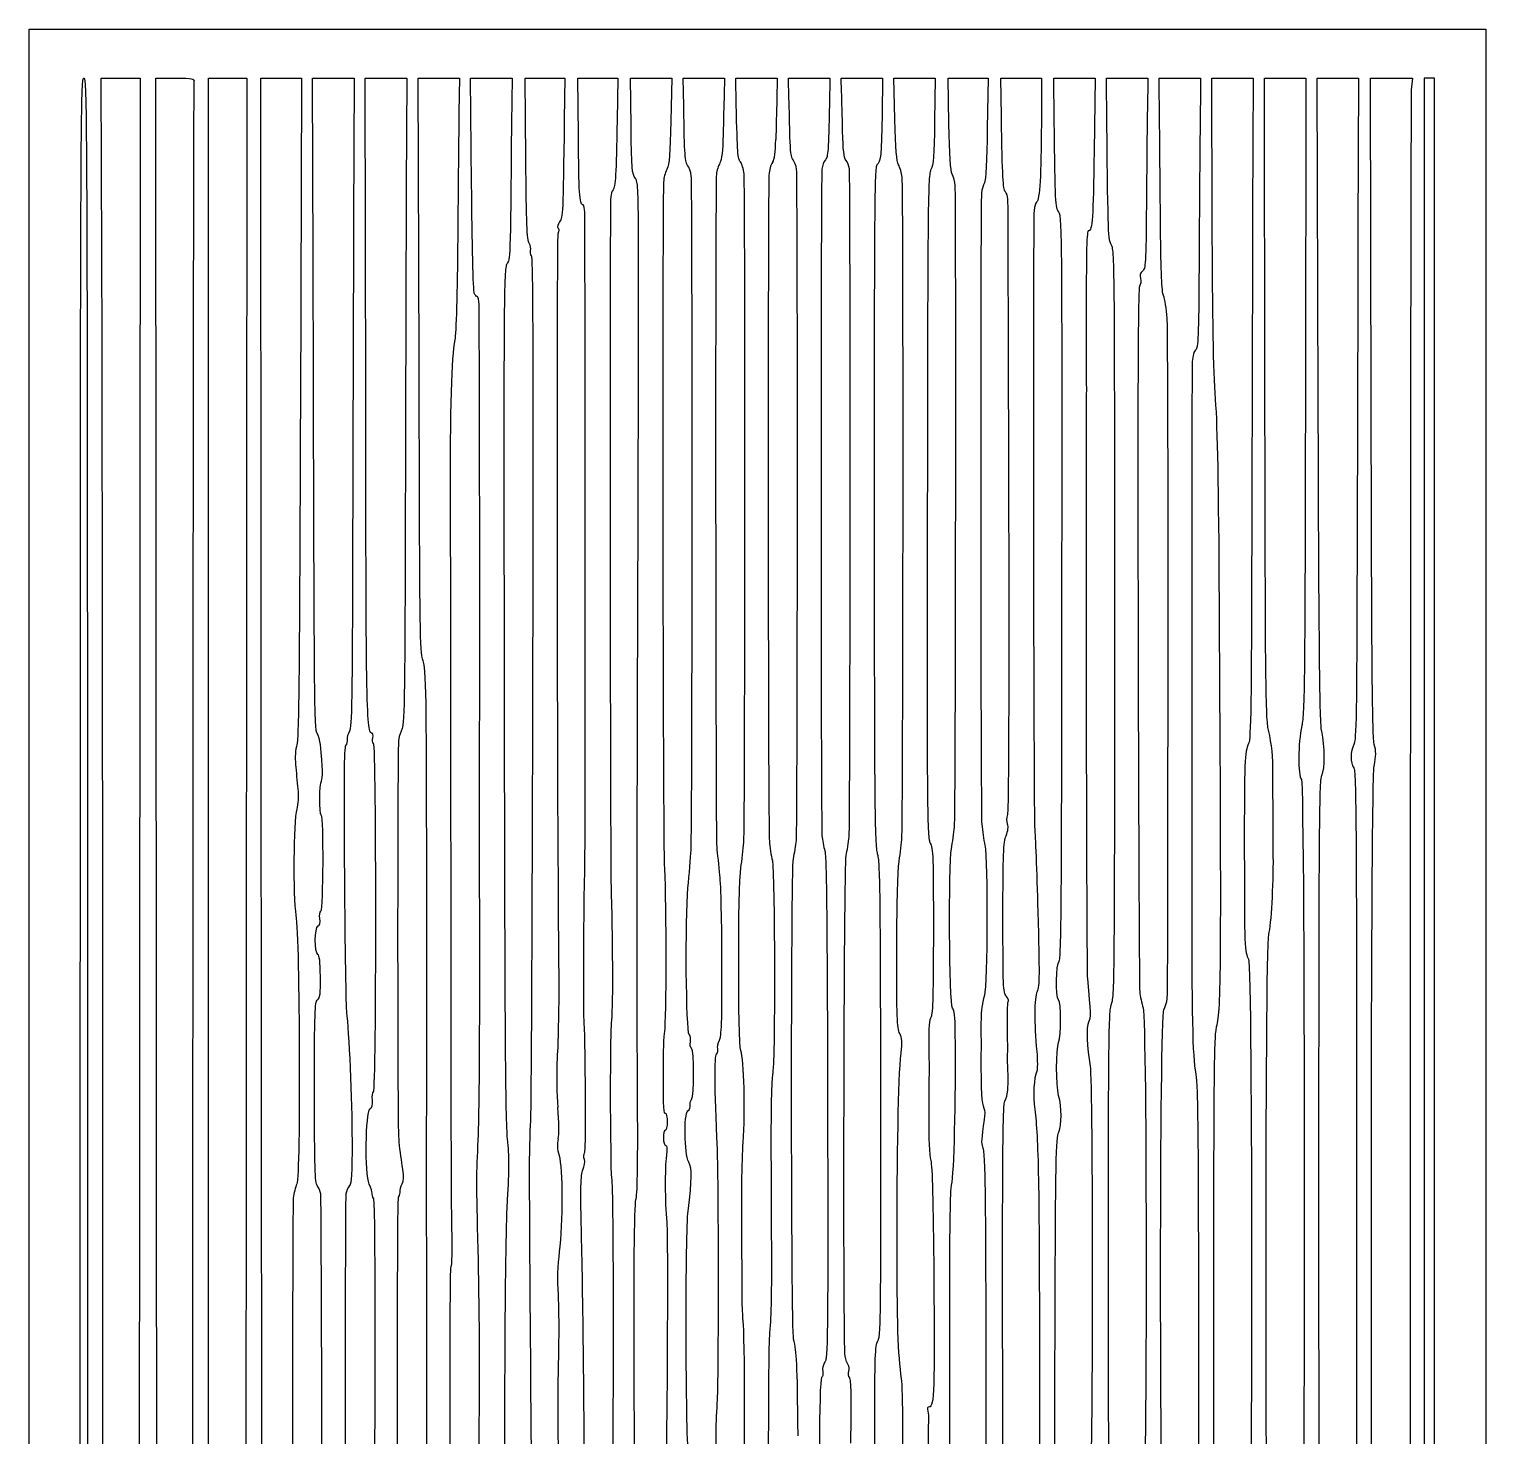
# Model space of a CAD drawing. Header units: millimetres. Extents: x -300 to -95, y 379 to 1124.
# Drawn here: x -299.9 to -95, y 552.2 to 750 of the extents above; entities that cross this region are included whole.
import ezdxf

# ---------------------------------------------------------------- set-up
doc = ezdxf.new("R2010")
doc.units = ezdxf.units.MM
doc.layers.get('0').update_dxf_attribs({"linetype": 'CONTINUOUS'})

msp = doc.modelspace()

# ---------------------------------------------------------------- linework, layer by layer
for p, q in [((-289.7, 705.94), (-289.82, 743.05)), ((-289.82, 743.05), (-284.31, 743.05)), ((-284.31, 743.05), (-284.42, 604.47)), ((-282.04, 603.81), (-282.14, 743.05)), ((-282.14, 743.05), (-279.4, 743.05)), ((-274.72, 603.9), (-274.72, 743.05)), ((-274.72, 743.05), (-272.02, 743.05)), ((-272.02, 743.05), (-269.33, 743.05)), ((-269.33, 743.05), (-269.42, 609.23)), ((-267.25, 589.52), (-267.34, 743.05)), ((-267.34, 743.05), (-261.66, 743.05)), ((-261.66, 743.05), (-261.8, 696.81)), ((-260, 717.71), (-260.07, 743.05)), ((-260.07, 743.05), (-257.16, 743.05)), ((-257.16, 743.05), (-254.25, 743.05)), ((-254.25, 743.05), (-254.32, 723.27)), ((-252.61, 698), (-252.66, 743.05)), ((-252.66, 743.05), (-246.84, 743.05)), ((-246.84, 743.05), (-246.91, 727.77)), ((-245.19, 730.54), (-245.25, 743.05)), ((-245.25, 743.05), (-239.43, 743.05)), ((-239.43, 743.05), (-239.5, 738.22)), ((-237.71, 728.16), (-237.85, 743.05)), ((-237.85, 743.05), (-234.94, 743.05)), ((-234.94, 743.05), (-232.02, 743.05)), ((-232.02, 743.05), (-232.09, 736.7)), ((-230.08, 731.74), (-230.17, 743.05)), ((-230.17, 743.05), (-227.39, 743.05)), ((-227.39, 743.05), (-224.61, 743.05)), ((-224.61, 743.05), (-224.68, 737.29)), ((-222.69, 735.04), (-222.76, 743.05)), ((-222.76, 743.05), (-219.95, 743.05)), ((-219.95, 743.05), (-217.14, 743.05)), ((-217.14, 743.05), (-217.25, 737.16)), ((-215.28, 736.37), (-215.36, 743.05)), ((-215.36, 743.05), (-209.54, 743.05)), ((-209.54, 743.05), (-209.68, 737.03)), ((-207.88, 739.14), (-207.96, 743.05)), ((-207.96, 743.05), (-205.04, 743.05)), ((-205.04, 743.05), (-202.13, 743.05)), ((-202.13, 743.05), (-202.19, 740.73)), ((-200.48, 739.41), (-200.55, 743.05)), ((-200.55, 743.05), (-194.71, 743.05)), ((-194.71, 743.05), (-194.78, 740.07)), ((-193.07, 740.27), (-193.14, 743.05)), ((-193.14, 743.05), (-187.3, 743.05)), ((-187.3, 743.05), (-187.37, 739.41)), ((-185.67, 741.13), (-185.73, 743.05)), ((-185.73, 743.05), (-179.9, 743.05)), ((-179.9, 743.05), (-179.97, 737.95)), ((-178.17, 737.29), (-178.31, 743.05)), ((-178.31, 743.05), (-172.49, 743.05)), ((-172.49, 743.05), (-172.58, 737.03)), ((-170.57, 736.63), (-170.7, 743.05)), ((-170.7, 743.05), (-165.06, 743.05)), ((-165.06, 743.05), (-165.17, 735.97)), ((-163.18, 737.69), (-163.27, 743.05)), ((-163.27, 743.05), (-157.54, 743.05)), ((-157.54, 743.05), (-157.57, 736.63)), ((-155.76, 737.16), (-155.83, 743.05)), ((-155.83, 743.05), (-150, 743.05)), ((-150, 743.05), (-150.15, 732.79)), ((-148.35, 736.76), (-148.42, 743.05)), ((-148.42, 743.05), (-145.51, 743.05)), ((-145.51, 743.05), (-142.6, 743.05)), ((-142.6, 743.05), (-142.66, 738.61)), ((-140.94, 736.89), (-141.01, 743.05)), ((-141.01, 743.05), (-135.19, 743.05)), ((-135.19, 743.05), (-135.25, 735.44)), ((-133.54, 723.4), (-133.6, 743.05)), ((-133.6, 743.05), (-130.69, 743.05)), ((-130.69, 743.05), (-127.78, 743.05)), ((-127.78, 743.05), (-127.85, 724.33)), ((-126.12, 698.17), (-126.19, 743.05)), ((-126.19, 743.05), (-120.37, 743.05)), ((-120.37, 743.05), (-120.43, 698.53)), ((-118.63, 697.87), (-118.78, 743.05)), ((-118.78, 743.05), (-112.96, 743.05)), ((-112.96, 743.05), (-113.03, 721.55)), ((-111.17, 696.81), (-111.25, 743.05)), ((-111.25, 743.05), (-105.35, 743.05)), ((-105.35, 743.05), (-105.52, 741.79))]:
    msp.add_line(p, q)
for points in [[(-95.04, 378.95), (-299.95, 378.95), (-299.95, 749.95), (-95.04, 749.95)], [(-103.7, 385.86), (-102.25, 385.86), (-102.25, 743.05), (-103.7, 743.05)]]:
    msp.add_lwpolyline(points, close=True)
for centre, major_axis, ratio, start_param, end_param in [((-198.58, 759.8), (-3.11, 28.57), 0.068502, 3.207884, 3.610862), ((-226.48, 600.19), (-0.76, 6.55), 0.108048, 3.436674, 4.416566)]:
    msp.add_ellipse(centre, major_axis=major_axis, ratio=ratio, start_param=start_param, end_param=end_param)
for points in [[(-292.75, 564.45), (-292.75, 738.38), (-292.73, 743.05), (-292.25, 743.05)], [(-292.25, 743.05), (-291.78, 743.05), (-291.76, 738.37), (-291.74, 564.45)], [(-279.4, 743.05), (-276.92, 743.05), (-276.67, 743), (-276.78, 742.58)], [(-276.78, 742.58), (-276.84, 742.33), (-276.92, 679.37), (-276.95, 602.68)], [(-105.52, 741.79), (-105.74, 740.1), (-105.75, 388.36), (-105.53, 386.96)], [(-202.19, 740.73), (-202.23, 739.46), (-202.29, 736.93), (-202.33, 735.11)], [(-194.78, 740.07), (-194.82, 738.43), (-194.89, 735.89), (-194.92, 734.42)], [(-192.93, 734.75), (-192.97, 736.25), (-193.03, 738.74), (-193.07, 740.27)], [(-185.52, 735.6), (-185.56, 737.59), (-185.63, 740.07), (-185.67, 741.13)], [(-239.5, 738.22), (-239.53, 735.56), (-239.61, 727.61), (-239.67, 720.56)], [(-207.32, 730.78), (-207.7, 731.24), (-207.75, 732.02), (-207.88, 739.14)], [(-199.89, 731.29), (-200.28, 731.76), (-200.33, 732.34), (-200.48, 739.41)], [(-187.37, 739.41), (-187.51, 732.79), (-187.57, 732.02), (-187.95, 731.56)], [(-179.97, 737.95), (-180.06, 732.22), (-180.15, 731.33), (-180.7, 730.87)], [(-162.63, 727.1), (-162.97, 727.51), (-163.04, 728.92), (-163.18, 737.69)], [(-142.66, 738.61), (-142.7, 736.18), (-142.76, 730.15), (-142.79, 725.23)], [(-232.09, 736.7), (-232.3, 716.64), (-232.26, 717.83), (-232.75, 716.93)], [(-224.68, 737.29), (-224.85, 723.64), (-224.85, 723.62), (-225.34, 722.87)], [(-217.25, 737.16), (-217.38, 729.42), (-217.48, 727.78), (-217.81, 727.37)], [(-214.67, 728.96), (-215.16, 729.63), (-215.21, 730.19), (-215.28, 736.37)], [(-209.68, 737.03), (-209.78, 732.52), (-209.91, 730.84), (-210.19, 730.35)], [(-177.66, 730.88), (-177.93, 731.36), (-178.07, 733.05), (-178.17, 737.29)], [(-172.58, 737.03), (-172.66, 732.02), (-172.75, 730.87), (-173.11, 730.21)], [(-170.11, 729.55), (-170.34, 730), (-170.48, 732.3), (-170.57, 736.63)], [(-165.17, 735.97), (-165.24, 731.44), (-165.39, 728.7), (-165.58, 728.36)], [(-157.57, 736.63), (-157.59, 729.53), (-157.81, 725.92), (-158.23, 725.64)], [(-155.09, 724.18), (-155.6, 724.96), (-155.62, 725.33), (-155.76, 737.16)], [(-147.69, 719.59), (-148.17, 720.47), (-148.18, 720.66), (-148.35, 736.76)], [(-140.8, 722.01), (-140.84, 726.81), (-140.91, 733.51), (-140.94, 736.89)], [(-222.11, 725.32), (-222.53, 725.32), (-222.62, 726.9), (-222.69, 735.04)], [(-202.33, 735.11), (-202.38, 732.85), (-202.53, 731.59), (-202.78, 731.14)], [(-192.49, 731.56), (-192.74, 731.86), (-192.88, 732.88), (-192.93, 734.75)], [(-185.05, 731.53), (-185.35, 731.88), (-185.46, 732.9), (-185.52, 735.6)], [(-135.25, 735.44), (-135.29, 731.26), (-135.35, 722.73), (-135.39, 716.5)], [(-229.62, 719.84), (-229.93, 720.31), (-230.01, 722.59), (-230.08, 731.74)], [(-192, 730.27), (-192.06, 730.73), (-192.28, 731.31), (-192.49, 731.56)], [(-187.95, 731.56), (-188.16, 731.32), (-188.38, 730.73), (-188.44, 730.27)], [(-184.57, 730.31), (-184.62, 730.72), (-184.84, 731.27), (-185.05, 731.53)], [(-150.15, 732.79), (-150.28, 723.33), (-150.4, 721.61), (-150.91, 721.61)], [(-245.06, 690.13), (-245.09, 705.48), (-245.15, 723.67), (-245.19, 730.54)], [(-210.19, 730.35), (-210.4, 729.98), (-210.62, 729.27), (-210.69, 728.76)], [(-206.81, 729.35), (-206.89, 729.89), (-207.12, 730.54), (-207.32, 730.78)], [(-206.84, 634.57), (-206.66, 637.29), (-206.63, 728.12), (-206.81, 729.35)], [(-203.28, 729.55), (-203.45, 728.3), (-203.4, 636.97), (-203.23, 634.96)], [(-202.78, 731.14), (-202.99, 730.78), (-203.22, 730.06), (-203.28, 729.55)], [(-199.38, 729.6), (-199.46, 730.28), (-199.69, 731.04), (-199.89, 731.29)], [(-199.42, 635.63), (-199.24, 637.93), (-199.21, 728.02), (-199.38, 729.6)], [(-195.87, 729.75), (-196.05, 728.45), (-196.02, 637.74), (-195.83, 635.76)], [(-195.35, 731.31), (-195.55, 731.07), (-195.78, 730.37), (-195.87, 729.75)], [(-192.03, 635.89), (-191.86, 637.34), (-191.82, 729.07), (-192, 730.27)], [(-188.44, 730.27), (-188.6, 729.21), (-188.59, 638), (-188.43, 636.55)], [(-184.6, 636.42), (-184.44, 638), (-184.4, 729.07), (-184.57, 730.31)], [(-180.7, 730.87), (-181.04, 730.59), (-181.09, 724.41), (-181.08, 683.02)], [(-177.15, 729.16), (-177.22, 729.74), (-177.45, 730.51), (-177.66, 730.88)], [(-177.2, 636.02), (-177, 637.92), (-176.95, 727.63), (-177.15, 729.16)], [(-173.11, 730.21), (-173.52, 729.48), (-173.56, 725.73), (-173.61, 682.89)], [(-169.69, 727.96), (-169.74, 728.47), (-169.93, 729.19), (-170.11, 729.55)], [(-246.91, 727.77), (-246.94, 719.36), (-247, 698.97), (-247.04, 682.46)], [(-237.35, 712.82), (-237.47, 713.07), (-237.63, 719.98), (-237.71, 728.16)], [(-214.3, 677.63), (-214.15, 727.79), (-214.15, 728.24), (-214.67, 728.96)], [(-210.69, 728.76), (-210.91, 727.11), (-210.82, 636.15), (-210.59, 631.92)], [(-169.78, 637.74), (-169.62, 639.29), (-169.54, 726.39), (-169.69, 727.96)], [(-165.58, 728.36), (-165.74, 728.07), (-165.92, 727.42), (-165.99, 726.91)], [(-218.14, 726.38), (-218.3, 724.6), (-218.24, 633.86), (-218.08, 628.35)], [(-217.81, 727.37), (-217.96, 727.19), (-218.11, 726.74), (-218.14, 726.38)], [(-165.99, 726.91), (-166.16, 725.53), (-166.12, 639.99), (-165.95, 638.14)], [(-162.27, 726.09), (-162.29, 726.43), (-162.45, 726.89), (-162.63, 727.1)], [(-162.13, 682.86), (-162.19, 706.28), (-162.25, 725.74), (-162.27, 726.09)], [(-158.23, 725.64), (-158.38, 725.53), (-158.55, 725), (-158.6, 724.46)], [(-221.81, 724.59), (-221.85, 724.99), (-221.98, 725.32), (-222.11, 725.32)], [(-221.79, 630.99), (-221.69, 632.84), (-221.71, 723.5), (-221.81, 724.59)], [(-158.6, 724.46), (-158.76, 722.58), (-158.67, 638.67), (-158.51, 637.48)], [(-154.67, 671.35), (-154.63, 720.82), (-154.65, 723.5), (-155.09, 724.18)], [(-142.79, 725.23), (-142.86, 716.97), (-142.9, 716.25), (-143.34, 715.93)], [(-133.06, 697.93), (-133.37, 702.24), (-133.49, 708.86), (-133.54, 723.4)], [(-127.85, 724.33), (-127.88, 714.03), (-127.94, 693.17), (-127.98, 677.96)], [(-254.32, 723.27), (-254.35, 712.39), (-254.41, 691.88), (-254.45, 677.69)], [(-225.57, 721.13), (-225.78, 720.51), (-225.71, 642.87), (-225.48, 619.49)], [(-225.34, 722.87), (-225.6, 722.48), (-225.69, 722.1), (-225.56, 722.02)], [(-225.56, 722.02), (-225.4, 721.93), (-225.41, 721.58), (-225.57, 721.13)], [(-150.91, 721.61), (-151.22, 721.61), (-151.27, 719.44), (-151.25, 707.66)], [(-140.38, 712.49), (-140.63, 713.07), (-140.74, 715.63), (-140.8, 722.01)], [(-113.03, 721.55), (-113.06, 709.73), (-113.12, 688.8), (-113.16, 675.05)], [(-239.67, 720.56), (-239.74, 712.85), (-239.9, 707.14), (-240.07, 706.27)], [(-229.41, 718.85), (-229.32, 719.07), (-229.42, 719.52), (-229.62, 719.84)], [(-147.24, 666.36), (-147.24, 715.36), (-147.26, 718.8), (-147.69, 719.59)], [(-259.44, 650.98), (-259.83, 651.67), (-259.83, 652.43), (-260, 717.71)], [(-229.27, 718.07), (-229.43, 718.27), (-229.5, 718.62), (-229.41, 718.85)], [(-229.09, 658.47), (-229, 702.68), (-229.04, 717.8), (-229.27, 718.07)], [(-232.75, 716.93), (-233.19, 716.13), (-233.21, 712.89), (-233.13, 656.6)], [(-143.34, 715.93), (-143.68, 715.68), (-143.76, 715.4), (-143.64, 714.89)], [(-135.39, 716.5), (-135.44, 706.67), (-135.51, 705.13), (-135.86, 704.86)], [(-143.76, 713.84), (-143.97, 713.58), (-144.03, 700.34), (-143.96, 664.57)], [(-143.64, 714.89), (-143.54, 714.51), (-143.59, 714.04), (-143.76, 713.84)], [(-236.92, 712.35), (-237.04, 712.35), (-237.23, 712.56), (-237.35, 712.82)], [(-236.66, 711.23), (-236.7, 711.85), (-236.81, 712.35), (-236.92, 712.35)], [(-236.58, 652.43), (-236.52, 656.94), (-236.6, 709.96), (-236.66, 711.23)], [(-139.87, 709.31), (-139.96, 710.62), (-140.19, 712.05), (-140.38, 712.49)], [(-139.76, 648.46), (-139.66, 659.53), (-139.75, 707.53), (-139.87, 709.31)], [(-151.25, 707.66), (-151.24, 701.44), (-151.24, 695.81), (-151.25, 695.16)], [(-289.74, 436.39), (-289.55, 442.74), (-289.52, 651.65), (-289.7, 705.94)], [(-240.07, 706.27), (-240.57, 703.75), (-240.76, 697.06), (-240.72, 682.59)], [(-136.34, 703.23), (-136.38, 702.5), (-136.41, 690.18), (-136.41, 675.84)], [(-135.86, 704.86), (-136.11, 704.67), (-136.29, 704.03), (-136.34, 703.23)], [(-261.8, 696.81), (-261.92, 660.35), (-262.02, 650.32), (-262.29, 649.38)], [(-251.72, 650.97), (-252.5, 650.97), (-252.55, 653.63), (-252.61, 698)], [(-132.52, 669.36), (-132.62, 686.15), (-132.76, 693.64), (-133.06, 697.93)], [(-125.62, 651.41), (-126.01, 653.11), (-126.06, 657.65), (-126.12, 698.17)], [(-120.43, 698.53), (-120.49, 658.4), (-120.54, 653.82), (-120.93, 652.03)], [(-118.14, 651.24), (-118.41, 652.37), (-118.51, 662.5), (-118.63, 697.87)], [(-110.74, 649.38), (-111.01, 650.33), (-111.1, 660.11), (-111.17, 696.81)], [(-151.25, 695.16), (-151.35, 688.87), (-151.22, 617.64), (-151.1, 616.44)], [(-244.61, 661.42), (-244.93, 662.09), (-245, 666.71), (-245.06, 690.13)], [(-247.04, 682.46), (-247.09, 657.58), (-247.17, 652.29), (-247.47, 651.63)], [(-240.72, 682.59), (-240.67, 660.52), (-240.66, 651.65), (-240.65, 618.03)], [(-181.08, 683.02), (-181.07, 640.65), (-181.02, 635.34), (-180.65, 634.04)], [(-173.61, 682.89), (-173.67, 639.3), (-173.64, 636.31), (-173.21, 635.53)], [(-162.29, 639.52), (-162.13, 639.99), (-162.07, 655.68), (-162.13, 682.86)], [(-254.45, 677.69), (-254.5, 655.68), (-254.57, 651.8), (-254.9, 651.24)], [(-214.36, 598.58), (-214.47, 617.71), (-214.46, 623.62), (-214.3, 677.63)], [(-127.98, 677.96), (-128.03, 655.15), (-128.11, 650.17), (-128.41, 649.52)], [(-136.41, 675.84), (-136.41, 661.51), (-136.41, 649.1), (-136.41, 648.26)], [(-113.16, 675.05), (-113.22, 653.78), (-113.28, 649.95), (-113.61, 649.38)], [(-155.07, 618.93), (-154.77, 619.18), (-154.7, 627.77), (-154.67, 671.35)], [(-132.91, 609.68), (-132.26, 612.56), (-132.23, 616.94), (-132.52, 669.36)], [(-147.68, 612.96), (-147.27, 613.89), (-147.24, 618.05), (-147.24, 666.36)], [(-143.96, 664.57), (-143.9, 637.66), (-143.8, 615.17), (-143.73, 614.59)], [(-244.12, 655.2), (-244.21, 659.12), (-244.34, 660.85), (-244.61, 661.42)], [(-229.39, 596.47), (-229.29, 597.99), (-229.16, 625.9), (-229.09, 658.47)], [(-233.13, 656.6), (-233.07, 610.5), (-232.97, 596.41), (-232.71, 593.95)], [(-244.04, 595.67), (-243.96, 604.39), (-244.02, 650.42), (-244.12, 655.2)], [(-247.47, 651.63), (-247.67, 651.2), (-247.9, 650.54), (-247.97, 650.18)], [(-236.57, 623.85), (-236.6, 637.97), (-236.6, 650.83), (-236.58, 652.43)], [(-120.93, 652.03), (-121.47, 649.56), (-121.51, 645.06), (-121, 644.45)], [(-258.98, 649.4), (-259.03, 649.91), (-259.24, 650.63), (-259.44, 650.98)], [(-255.21, 650.1), (-255.17, 649.83), (-255.27, 649.45), (-255.44, 649.25)], [(-254.9, 651.24), (-255.11, 650.87), (-255.25, 650.36), (-255.21, 650.1)], [(-251.62, 650.34), (-251.53, 650.69), (-251.58, 650.97), (-251.72, 650.97)], [(-251.49, 649.53), (-251.65, 649.63), (-251.71, 649.99), (-251.62, 650.34)], [(-251.5, 600.55), (-251.09, 600.8), (-251.09, 649.28), (-251.49, 649.53)], [(-247.97, 650.18), (-248.16, 649.27), (-248.16, 596.27), (-247.97, 593.89)], [(-124.99, 645.28), (-124.97, 647.69), (-125.14, 649.32), (-125.62, 651.41)], [(-118.12, 645.02), (-117.64, 645.98), (-117.65, 649.12), (-118.14, 651.24)], [(-262.29, 649.38), (-262.5, 648.65), (-262.57, 647.56), (-262.47, 646.54)], [(-258.83, 644.28), (-258.6, 644.56), (-258.64, 646.07), (-258.98, 649.4)], [(-255.44, 649.25), (-255.66, 648.98), (-255.71, 644.16), (-255.6, 630.81)], [(-139.77, 630.73), (-139.77, 639.61), (-139.77, 647.58), (-139.76, 648.46)], [(-136.41, 648.26), (-136.41, 647.42), (-136.41, 639.39), (-136.42, 630.4)], [(-128.41, 649.52), (-128.99, 648.24), (-129.03, 647.26), (-129.02, 634.3)], [(-113.61, 649.38), (-114.12, 648.5), (-114.13, 646.73), (-113.63, 646.11)], [(-110.76, 646.34), (-110.47, 647.86), (-110.46, 648.41), (-110.74, 649.38)], [(-262.47, 646.54), (-262.39, 645.63), (-262.25, 644.11), (-262.16, 643.16)], [(-113.63, 646.11), (-113.27, 645.68), (-113.23, 638.44), (-113.23, 580.59)], [(-110.75, 511.8), (-111.28, 514.72), (-111.29, 643.57), (-110.76, 646.34)], [(-258.85, 639.44), (-259.16, 639.64), (-259.15, 643.88), (-258.83, 644.28)], [(-124.94, 633.64), (-124.97, 637.93), (-125, 643.74), (-124.99, 645.28)], [(-121, 644.45), (-120.44, 643.78), (-120.46, 524), (-121.01, 523.33)], [(-118.52, 582.97), (-118.52, 636.89), (-118.47, 644.32), (-118.12, 645.02)], [(-262.16, 643.16), (-262.06, 642.12), (-262.12, 640.98), (-262.3, 640.31)], [(-262.3, 640.31), (-262.78, 638.6), (-262.86, 628.03), (-262.42, 625.37)], [(-258.91, 625.95), (-258.55, 626.17), (-258.49, 639.22), (-258.85, 639.44)], [(-162.33, 638.2), (-162.45, 638.53), (-162.44, 639.1), (-162.29, 639.52)], [(-170.23, 634.72), (-170.07, 635.58), (-169.87, 636.94), (-169.78, 637.74)], [(-165.95, 638.14), (-165.86, 637.27), (-165.67, 635.96), (-165.52, 635.23)], [(-162.54, 636.55), (-162.25, 637.25), (-162.18, 637.81), (-162.33, 638.2)], [(-158.51, 637.48), (-158.42, 636.82), (-158.22, 631.61), (-158.06, 625.9)], [(-199.84, 632.05), (-199.68, 633.07), (-199.49, 634.68), (-199.42, 635.63)], [(-195.83, 635.76), (-195.76, 635.03), (-195.58, 633.79), (-195.41, 633.01)], [(-192.44, 633.32), (-192.29, 634.08), (-192.11, 635.23), (-192.03, 635.89)], [(-188.43, 636.55), (-188.37, 635.97), (-188.18, 635.01), (-188.02, 634.41)], [(-185.03, 633.77), (-184.88, 634.43), (-184.69, 635.62), (-184.6, 636.42)], [(-177.63, 632.58), (-177.48, 633.6), (-177.29, 635.15), (-177.2, 636.02)], [(-173.21, 635.53), (-172.8, 634.78), (-172.76, 633.58), (-172.76, 623.19)], [(-165.52, 635.23), (-165.09, 633.12), (-165.13, 615.53), (-165.58, 614.14)], [(-162.97, 625), (-162.97, 634.08), (-162.91, 635.64), (-162.54, 636.55)], [(-207.28, 629.23), (-207.11, 631.07), (-206.91, 633.48), (-206.84, 634.57)], [(-203.23, 634.96), (-203.15, 634.09), (-202.97, 632.3), (-202.83, 630.99)], [(-192.41, 565.78), (-192.78, 567.38), (-192.81, 631.37), (-192.44, 633.32)], [(-188.02, 634.41), (-187.79, 633.62), (-187.69, 623.83), (-187.64, 598.28)], [(-185.17, 563.39), (-185.47, 564.93), (-185.33, 632.42), (-185.03, 633.77)], [(-180.65, 634.04), (-180.28, 632.75), (-180.23, 628.69), (-180.2, 599.37)], [(-170.07, 612.32), (-170.5, 612.84), (-170.65, 632.54), (-170.23, 634.72)], [(-129.02, 634.3), (-129.01, 620.83), (-128.98, 620.19), (-128.43, 619.22)], [(-125.57, 622.66), (-125.22, 624.1), (-124.91, 629.51), (-124.94, 633.64)], [(-210.59, 631.92), (-210.32, 626.81), (-210.32, 610.46), (-210.6, 609.03)], [(-199.85, 606.34), (-200.25, 607.37), (-200.24, 629.54), (-199.84, 632.05)], [(-195.41, 633.01), (-195.02, 631.13), (-195, 604.51), (-195.39, 602.82)], [(-177.9, 620.19), (-177.9, 625.99), (-177.77, 631.56), (-177.63, 632.58)], [(-255.6, 630.81), (-255.53, 620.87), (-255.4, 612.26), (-255.31, 611.68)], [(-221.88, 610.09), (-222, 611.34), (-221.92, 628.39), (-221.79, 630.99)], [(-207.1, 608.61), (-207.55, 609.05), (-207.68, 624.77), (-207.28, 629.23)], [(-202.83, 630.99), (-202.68, 629.69), (-202.55, 624.09), (-202.54, 618.56)], [(-139.86, 613.66), (-139.81, 614.17), (-139.77, 621.85), (-139.77, 630.73)], [(-136.42, 630.4), (-136.43, 610.88), (-136.32, 605.72), (-135.85, 603.08)], [(-218.08, 628.35), (-217.86, 620.68), (-217.85, 611.85), (-218.06, 610.23)], [(-262.42, 625.37), (-261.87, 622.11), (-261.76, 588.74), (-262.29, 587.6)], [(-259.06, 624.9), (-259.14, 625.4), (-259.08, 625.84), (-258.91, 625.95)], [(-162.51, 614), (-162.93, 614.47), (-162.97, 615.38), (-162.97, 625)], [(-158.06, 625.9), (-157.82, 617.04), (-157.84, 615.4), (-158.16, 614.66)], [(-259.34, 619.87), (-259.84, 620.06), (-259.8, 623.69), (-259.3, 623.88)], [(-259.3, 623.88), (-259.03, 623.98), (-258.96, 624.29), (-259.06, 624.9)], [(-236.77, 593.82), (-236.63, 596.22), (-236.54, 609.74), (-236.57, 623.85)], [(-172.76, 623.19), (-172.76, 614.48), (-172.84, 611.54), (-173.09, 611.1)], [(-125.56, 527.94), (-126.1, 529.68), (-126.11, 620.45), (-125.57, 622.66)], [(-258.98, 616.78), (-259, 618.88), (-259.11, 619.78), (-259.34, 619.87)], [(-225.48, 619.49), (-225.44, 616.21), (-225.45, 612.4), (-225.49, 611.02)], [(-177.49, 608.75), (-177.86, 609.53), (-177.92, 611.04), (-177.9, 620.19)], [(-155.15, 613.49), (-155.58, 613.92), (-155.51, 618.56), (-155.07, 618.93)], [(-128.43, 619.22), (-127.87, 618.26), (-127.85, 531.43), (-128.4, 530.77)], [(-259.38, 613.49), (-259.02, 613.75), (-258.95, 614.31), (-258.98, 616.78)], [(-240.65, 618.03), (-240.65, 600.71), (-240.59, 584.22), (-240.53, 581.39)], [(-202.54, 618.56), (-202.53, 610.26), (-202.59, 608.38), (-202.91, 607.77)], [(-151.1, 616.44), (-150.63, 611.62), (-150.61, 610.95), (-150.93, 610.36)], [(-259.81, 600.5), (-259.81, 611.9), (-259.76, 613.21), (-259.38, 613.49)], [(-165.58, 614.14), (-165.95, 612.97), (-166.1, 611.51), (-166.07, 609.43)], [(-162.21, 613.32), (-162.12, 613.41), (-162.25, 613.72), (-162.51, 614)], [(-162.34, 610.3), (-162.36, 611.87), (-162.3, 613.23), (-162.21, 613.32)], [(-158.16, 614.66), (-158.58, 613.72), (-158.6, 610.26), (-158.22, 606.21)], [(-155.14, 607.5), (-154.76, 608.45), (-154.77, 613.11), (-155.15, 613.49)], [(-148.13, 578.87), (-148.12, 609.13), (-148.08, 612.03), (-147.68, 612.96)], [(-143.73, 614.59), (-143.67, 614.01), (-143.45, 613), (-143.26, 612.34)], [(-140.35, 612.08), (-140.13, 612.44), (-139.91, 613.16), (-139.86, 613.66)], [(-255.31, 611.68), (-254.99, 609.43), (-254.54, 599.24), (-254.53, 593.66)], [(-225.49, 611.02), (-225.53, 609.64), (-225.56, 608.27), (-225.56, 607.98)], [(-173.09, 611.1), (-173.37, 610.61), (-173.43, 609.9), (-173.42, 606.72)], [(-169.67, 608.9), (-169.69, 611.26), (-169.77, 611.95), (-170.07, 612.32)], [(-143.26, 612.34), (-142.7, 610.49), (-142.69, 543.18), (-143.24, 542.23)], [(-140.38, 540.43), (-140.95, 541.78), (-140.92, 611.12), (-140.35, 612.08)], [(-269.42, 609.23), (-269.47, 535.64), (-269.51, 462.2), (-269.51, 446.05)], [(-221.69, 600.59), (-221.78, 608.75), (-221.79, 609.09), (-221.88, 610.09)], [(-218.06, 610.23), (-218.21, 609.09), (-218.26, 596.1), (-218.13, 593.03)], [(-210.6, 609.03), (-210.71, 608.45), (-210.79, 606.07), (-210.78, 603.74)], [(-206.93, 607.57), (-206.85, 607.97), (-206.93, 608.44), (-207.1, 608.61)], [(-177.24, 606.59), (-177.12, 607.5), (-177.19, 608.11), (-177.49, 608.75)], [(-170.2, 587.42), (-169.83, 589.16), (-169.59, 598.88), (-169.67, 608.9)], [(-166.07, 609.43), (-166.06, 608.78), (-166.05, 607.23), (-166.06, 605.99)], [(-162.31, 605.86), (-162.3, 606.73), (-162.31, 608.73), (-162.34, 610.3)], [(-150.93, 610.36), (-151.28, 609.71), (-151.17, 606.78), (-150.7, 604.14)], [(-133.32, 567.1), (-133.29, 604.55), (-133.26, 608.13), (-132.91, 609.68)], [(-225.56, 607.98), (-225.56, 607.69), (-225.63, 606.16), (-225.71, 604.58)], [(-206.78, 606.67), (-206.94, 606.77), (-207.01, 607.17), (-206.93, 607.57)], [(-206.78, 599.46), (-206.39, 599.85), (-206.39, 606.43), (-206.78, 606.67)], [(-203.14, 606.64), (-203.06, 606.43), (-203.13, 606.08), (-203.3, 605.87)], [(-202.91, 607.77), (-203.12, 607.36), (-203.23, 606.86), (-203.14, 606.64)], [(-177.86, 580.59), (-177.86, 594.01), (-177.63, 603.8), (-177.24, 606.59)], [(-173.42, 606.72), (-173.42, 606.46), (-173.41, 606.08), (-173.39, 605.86)], [(-155.14, 600.05), (-155.51, 601.41), (-155.51, 606.54), (-155.14, 607.5)], [(-225.71, 604.58), (-225.79, 603.01), (-225.73, 600.21), (-225.58, 598.36)], [(-203.3, 605.87), (-203.61, 605.51), (-203.58, 601.37), (-203.19, 592.5)], [(-199.51, 593.42), (-199.19, 597.85), (-199.38, 605.12), (-199.85, 606.34)], [(-173.39, 605.86), (-173.36, 605.29), (-173.36, 603.16), (-173.41, 597.26)], [(-166.06, 605.99), (-166.07, 600.19), (-166.01, 599.03), (-165.64, 598.25)], [(-162.28, 603.74), (-162.31, 604.03), (-162.32, 604.99), (-162.31, 605.86)], [(-158.22, 606.21), (-158.1, 604.95), (-158.1, 603.7), (-158.22, 603.44)], [(-284.42, 604.47), (-284.48, 528.25), (-284.54, 465.36), (-284.55, 464.7)], [(-281.91, 463.78), (-281.92, 464.21), (-281.98, 527.23), (-282.04, 603.81)], [(-276.95, 602.68), (-276.99, 489.57), (-277.07, 463.1), (-277.35, 462.43)], [(-274.46, 463.34), (-274.64, 464.27), (-274.73, 512.03), (-274.72, 603.9)], [(-210.78, 603.74), (-210.76, 597.76), (-210.74, 597.53), (-210.46, 597.53)], [(-195.39, 602.82), (-195.56, 602.06), (-195.64, 596.85), (-195.59, 588.66)], [(-162.31, 600.5), (-162.24, 601.19), (-162.22, 603.14), (-162.28, 603.74)], [(-158.22, 603.44), (-158.63, 602.53), (-158.76, 600.07), (-158.49, 598.05)], [(-150.7, 604.14), (-150.32, 602.02), (-150.31, 547.67), (-150.69, 546.46)], [(-135.85, 603.08), (-135.57, 601.5), (-135.49, 594.68), (-135.47, 569.39)], [(-259.43, 587.36), (-259.74, 587.74), (-259.81, 589.91), (-259.81, 600.5)], [(-251.67, 599.41), (-251.74, 599.95), (-251.66, 600.45), (-251.5, 600.55)], [(-221.82, 591.99), (-221.7, 592.22), (-221.64, 596.09), (-221.69, 600.59)], [(-162.71, 599.24), (-162.51, 599.68), (-162.34, 600.25), (-162.31, 600.5)], [(-251.98, 598.14), (-251.69, 598.36), (-251.59, 598.74), (-251.67, 599.41)], [(-214.61, 585.35), (-214.39, 586.02), (-214.32, 589.79), (-214.36, 598.58)], [(-207.28, 597.88), (-207.05, 598.05), (-206.92, 598.41), (-206.97, 598.68)], [(-206.97, 598.68), (-207.03, 598.95), (-206.94, 599.3), (-206.78, 599.46)], [(-180.2, 599.37), (-180.17, 568.8), (-180.2, 566.1), (-180.61, 565.48)], [(-163.01, 563.13), (-163.05, 591.84), (-162.99, 598.6), (-162.71, 599.24)], [(-155.13, 594.88), (-154.67, 595.92), (-154.67, 598.36), (-155.14, 600.05)], [(-252.11, 587.58), (-252.75, 589.02), (-252.64, 597.65), (-251.98, 598.14)], [(-229.56, 588.93), (-229.56, 591.55), (-229.48, 594.94), (-229.39, 596.47)], [(-210.46, 597.53), (-210.31, 597.53), (-210.2, 596.99), (-210.2, 596.33)], [(-210.2, 596.33), (-210.2, 595.68), (-210.32, 595.14), (-210.46, 595.14)], [(-207.16, 590.66), (-207.8, 591.9), (-207.89, 597.41), (-207.28, 597.88)], [(-187.64, 598.28), (-187.58, 566.11), (-187.61, 563.19), (-188.01, 562.57)], [(-173.41, 597.26), (-173.44, 593.93), (-173.34, 591.68), (-173.13, 590.91)], [(-165.6, 596.67), (-166.01, 593.91), (-166.05, 593.26), (-165.85, 592.83)], [(-165.64, 598.25), (-165.52, 598), (-165.5, 597.29), (-165.6, 596.67)], [(-158.49, 598.05), (-157.98, 594.08), (-157.85, 587.42), (-157.84, 563.26)], [(-243.93, 519.34), (-244.01, 559.5), (-244.06, 593.85), (-244.04, 595.67)], [(-210.46, 595.14), (-210.61, 595.14), (-210.73, 594.67), (-210.73, 594.09)], [(-155.64, 568.16), (-155.56, 591), (-155.51, 594.06), (-155.13, 594.88)], [(-254.53, 593.66), (-254.52, 588.97), (-254.59, 587.73), (-254.89, 587.36)], [(-247.97, 593.89), (-247.89, 592.84), (-247.68, 591.17), (-247.51, 590.18)], [(-236.79, 578.34), (-237.04, 587.81), (-237.04, 588.96), (-236.77, 593.82)], [(-232.71, 593.95), (-232.43, 591.38), (-232.43, 589.75), (-232.7, 585.35)], [(-225.54, 593.95), (-225.72, 593.19), (-225.68, 592.53), (-225.4, 591.59)], [(-218.13, 593.03), (-218.1, 592.23), (-218.1, 591.21), (-218.13, 590.78)], [(-210.73, 594.09), (-210.73, 593.49), (-210.6, 593.03), (-210.44, 593.03)], [(-210.44, 593.03), (-210.24, 593.03), (-210.2, 592.57), (-210.31, 591.64)], [(-203.19, 592.5), (-202.98, 587.59), (-202.98, 559.99), (-203.2, 556.78)], [(-199.68, 577.55), (-199.75, 585.81), (-199.7, 590.83), (-199.51, 593.42)], [(-165.85, 592.83), (-165.46, 591.98), (-165.4, 587.21), (-165.37, 555.85)], [(-247.51, 590.18), (-247.28, 588.79), (-247.28, 588.2), (-247.53, 587.59)], [(-225.4, 591.59), (-224.9, 589.89), (-224.88, 582.07), (-225.38, 578.08)], [(-222.05, 589.59), (-221.82, 590.12), (-221.74, 590.74), (-221.85, 591.05)], [(-221.85, 591.05), (-221.95, 591.33), (-221.94, 591.76), (-221.82, 591.99)], [(-218.13, 590.78), (-218.17, 590.34), (-218.11, 589.15), (-217.99, 588.13)], [(-210.31, 591.64), (-210.55, 589.58), (-210.53, 585.33), (-210.26, 582.18)], [(-207.27, 583.77), (-206.69, 588.42), (-206.67, 589.71), (-207.16, 590.66)], [(-173.13, 590.91), (-172.91, 590.07), (-172.78, 585.25), (-172.7, 574.64)], [(-266.81, 434.49), (-267.11, 435.75), (-267.18, 461.5), (-267.25, 589.52)], [(-229.07, 525.07), (-229.2, 535.08), (-229.56, 581.98), (-229.56, 588.93)], [(-222.23, 579.67), (-222.41, 587.34), (-222.38, 588.8), (-222.05, 589.59)], [(-217.99, 588.13), (-217.72, 585.64), (-217.75, 547.76), (-218.02, 542.09)], [(-195.59, 588.66), (-195.51, 571.93), (-195.52, 569.78), (-195.77, 567.23)], [(-262.8, 585.62), (-262.98, 584.1), (-262.94, 469.21), (-262.76, 467.61)], [(-262.29, 587.6), (-262.49, 587.17), (-262.72, 586.27), (-262.8, 585.62)], [(-258.93, 586.2), (-259, 586.59), (-259.22, 587.11), (-259.43, 587.36)], [(-258.71, 524.83), (-258.76, 558.19), (-258.86, 585.81), (-258.93, 586.2)], [(-255.4, 586.2), (-255.57, 585.23), (-255.55, 460.11), (-255.38, 458.62)], [(-254.89, 587.36), (-255.1, 587.11), (-255.33, 586.59), (-255.4, 586.2)], [(-251.71, 586.3), (-251.68, 586.43), (-251.86, 587.01), (-252.11, 587.58)], [(-251.48, 585.5), (-251.64, 585.8), (-251.74, 586.16), (-251.71, 586.3)], [(-247.79, 586.56), (-247.76, 586.42), (-247.87, 586.06), (-248.03, 585.75)], [(-247.53, 587.59), (-247.71, 587.16), (-247.83, 586.7), (-247.79, 586.56)], [(-170.44, 553.48), (-170.5, 577.82), (-170.43, 586.29), (-170.2, 587.42)], [(-251.33, 544.21), (-251.23, 573.34), (-251.28, 585.11), (-251.48, 585.5)], [(-248.03, 585.75), (-248.29, 585.27), (-248.25, 516.66), (-247.97, 466.69)], [(-232.7, 585.35), (-232.93, 581.63), (-233.06, 570.34), (-233.1, 549.26)], [(-214.49, 539.98), (-214.91, 541.53), (-215.02, 584.09), (-214.61, 585.35)], [(-210.26, 582.18), (-210.02, 579.34), (-210.29, 541.07), (-210.61, 532.83)], [(-207.25, 549.86), (-207.61, 554.71), (-207.63, 580.89), (-207.27, 583.77)], [(-118.18, 520.66), (-118.45, 521.52), (-118.52, 533.56), (-118.52, 582.97)], [(-240.53, 581.39), (-240.46, 578.4), (-240.51, 576.1), (-240.65, 575.93)], [(-177.22, 560.22), (-177.74, 563.7), (-177.87, 567.71), (-177.86, 580.59)], [(-113.23, 580.59), (-113.23, 521.4), (-113.27, 515.52), (-113.65, 515.07)], [(-236.63, 554.4), (-236.53, 559.57), (-236.61, 571.4), (-236.79, 578.34)], [(-225.38, 578.08), (-225.63, 576.08), (-225.68, 574.19), (-225.55, 572.05)], [(-221.88, 545.27), (-221.79, 547.93), (-222.02, 570.92), (-222.23, 579.67)], [(-147.77, 545.14), (-148.1, 545.7), (-148.15, 550.57), (-148.13, 578.87)], [(-240.65, 575.93), (-240.88, 575.65), (-240.8, 531.31), (-240.56, 529.26)], [(-199.65, 571.2), (-199.65, 571.78), (-199.66, 574.64), (-199.68, 577.55)], [(-172.7, 574.64), (-172.58, 558.85), (-172.66, 556.25), (-173.31, 556.25)], [(-225.55, 572.05), (-225.44, 570.34), (-225.43, 565.66), (-225.53, 561.66)], [(-199.48, 567.76), (-199.58, 569.07), (-199.66, 570.62), (-199.65, 571.2)], [(-199.48, 536.27), (-199.25, 543.67), (-199.24, 564.76), (-199.48, 567.76)], [(-155.56, 540.71), (-155.65, 541.62), (-155.69, 553.97), (-155.64, 568.16)], [(-135.47, 569.39), (-135.45, 540.67), (-135.49, 537.66), (-135.87, 537.38)], [(-195.77, 567.23), (-196, 564.81), (-196.05, 544.7), (-195.85, 536.8)], [(-191.78, 552.19), (-191.91, 562.76), (-191.96, 563.87), (-192.41, 565.78)], [(-132.98, 535.02), (-133.27, 535.82), (-133.33, 541.9), (-133.32, 567.1)], [(-292.23, 385.86), (-292.74, 385.86), (-292.75, 387.65), (-292.75, 564.45)], [(-291.74, 564.45), (-291.72, 387.64), (-291.72, 385.86), (-292.23, 385.86)], [(-180.61, 565.48), (-181, 564.87), (-181.05, 563.59), (-181.03, 553.05)], [(-225.53, 561.66), (-225.63, 557.66), (-225.62, 552.57), (-225.51, 550.36)], [(-188.01, 562.57), (-188.26, 562.19), (-188.39, 561.62), (-188.32, 561.23)], [(-184.74, 562.15), (-184.87, 562.32), (-185.07, 562.88), (-185.17, 563.39)], [(-184.66, 561.28), (-184.57, 561.58), (-184.6, 561.97), (-184.74, 562.15)], [(-162.57, 527.25), (-162.92, 527.74), (-162.97, 532.2), (-163.01, 563.13)], [(-157.84, 563.26), (-157.83, 544.16), (-157.91, 535.93), (-158.12, 535.08)], [(-188.48, 560.37), (-188.87, 560.13), (-188.88, 541.8), (-188.49, 541.56)], [(-188.32, 561.23), (-188.25, 560.85), (-188.32, 560.47), (-188.48, 560.37)], [(-184.53, 560.35), (-184.7, 560.56), (-184.76, 560.97), (-184.66, 561.28)], [(-184.38, 551.17), (-184.26, 557.7), (-184.3, 560.07), (-184.53, 560.35)], [(-177.13, 545.93), (-176.98, 548.41), (-177.05, 559.08), (-177.22, 560.22)], [(-203.2, 556.78), (-203.3, 555.25), (-203.38, 553.29), (-203.37, 552.41)], [(-173.31, 556.25), (-173.58, 556.25), (-173.65, 556.07), (-173.55, 555.65)], [(-173.55, 555.65), (-173.46, 555.33), (-173.42, 554.82), (-173.44, 554.53)], [(-165.37, 555.85), (-165.35, 526.69), (-165.38, 524.58), (-165.81, 523.79)], [(-236.52, 538.04), (-236.61, 545.36), (-236.66, 552.72), (-236.63, 554.4)], [(-173.44, 554.53), (-173.46, 554.24), (-173.5, 552.41), (-173.52, 550.47)], [(-170.01, 520.81), (-170.32, 521.01), (-170.39, 526.06), (-170.44, 553.48)], [(-203.37, 552.41), (-203.34, 549.49), (-203.32, 520.22), (-203.35, 513.52)], [(-181.03, 553.05), (-181.01, 543.79), (-180.94, 541.19), (-180.66, 540.76)]]:
    msp.add_open_spline(points, degree=3)

doc.saveas('drawing.dxf')
